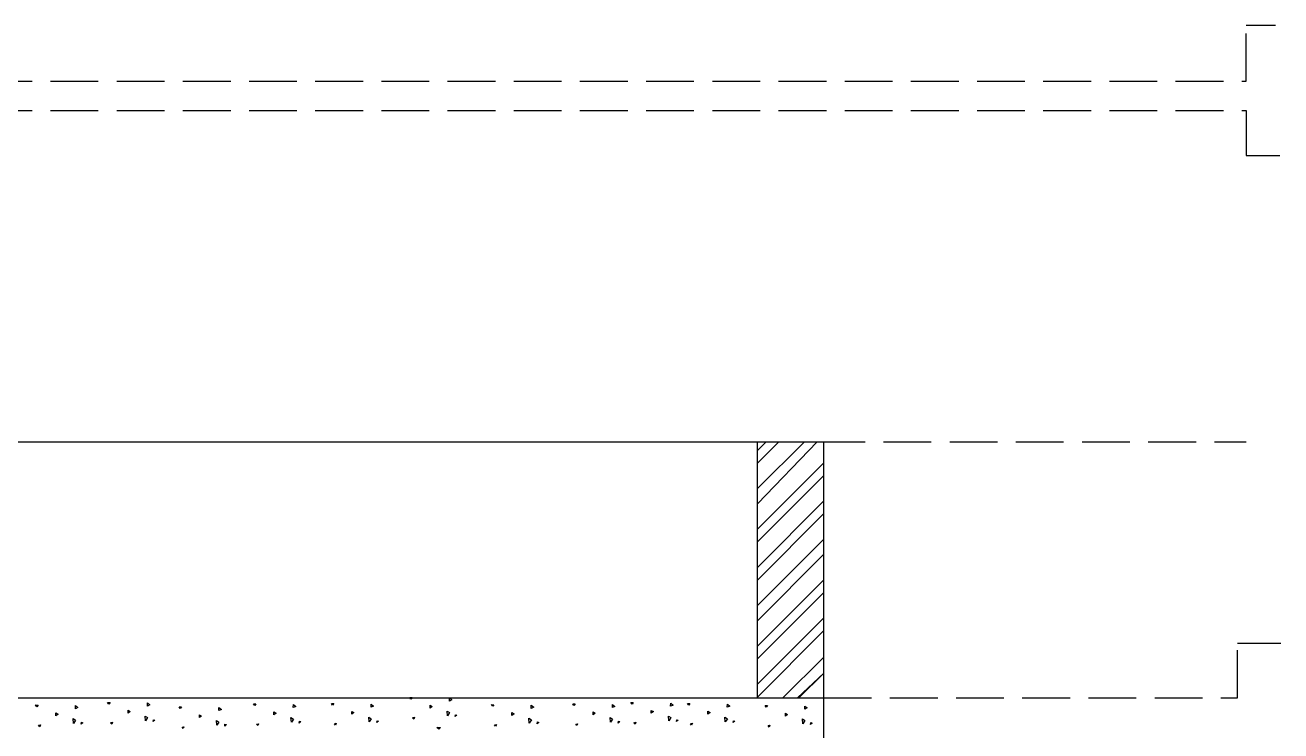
# Model space of a CAD drawing. Header units: inches. Extents: x 140261 to 278399, y 61833 to 125561.
# Drawn here: x 141483 to 141653.8, y 63553 to 63649 of the extents above; entities that cross this region are included whole.
import ezdxf

# ---------------------------------------------------------------- set-up
doc = ezdxf.new("R2010")
doc.units = ezdxf.units.IN
doc.linetypes.add('Aec_Rating_Smoke', pattern=[9, 4.5, 2, -2.5])
doc.layers.add('PDF_0', color=7, linetype='Continuous')
doc.layers.add('section annotaion', color=210, linetype='Aec_Rating_Smoke')

msp = doc.modelspace()

# ---------------------------------------------------------------- linework, layer by layer
for p, q in [((141467.58, 63592.34), (141591.6, 63592.34)), ((141582.6, 63557.5), (141582.6, 63592.34)), ((141591.6, 63390.88), (141591.6, 63592.34)), ((141591.6, 63390.88), (141591.6, 63592.34)), ((141456.25, 63557.5), (141591.6, 63557.5)), ((141494.22, 63556.9), (141494.54, 63556.89)), ((141494.38, 63556.67), (141494.22, 63556.9)), ((141494.54, 63556.89), (141494.38, 63556.67)), ((141535.29, 63557.58), (141535.61, 63557.57)), ((141535.45, 63557.35), (141535.29, 63557.58)), ((141535.61, 63557.57), (141535.45, 63557.35)), ((141540.69, 63557.07), (141540.7, 63557.5)), ((141541.03, 63557.23), (141540.69, 63557.07)), ((141540.7, 63557.5), (141541.03, 63557.23)), ((141565.38, 63556.89), (141565.7, 63556.88)), ((141565.54, 63556.66), (141565.38, 63556.89)), ((141565.7, 63556.88), (141565.54, 63556.66)), ((141484.43, 63556.55), (141484.75, 63556.54)), ((141484.59, 63556.32), (141484.43, 63556.55)), ((141484.75, 63556.54), (141484.59, 63556.32)), ((141487.19, 63555.49), (141487.48, 63555.31)), ((141487.19, 63555.08), (141487.19, 63555.49)), ((141487.48, 63555.31), (141487.19, 63555.08)), ((141489.83, 63556.47), (141490.17, 63556.2)), ((141489.83, 63556.04), (141489.83, 63556.47)), ((141490.17, 63556.2), (141489.83, 63556.04)), ((141496.99, 63555.84), (141497.28, 63555.66)), ((141496.99, 63555.43), (141496.99, 63555.84)), ((141497.28, 63555.66), (141496.99, 63555.43)), ((141499.62, 63556.39), (141499.63, 63556.82)), ((141499.96, 63556.55), (141499.62, 63556.39)), ((141499.63, 63556.82), (141499.96, 63556.55)), ((141503.94, 63556.29), (141504.26, 63556.28)), ((141504.1, 63556.06), (141503.94, 63556.29)), ((141504.26, 63556.28), (141504.1, 63556.06)), ((141506.71, 63555.23), (141507, 63555.05)), ((141506.71, 63554.83), (141506.71, 63555.23)), ((141509.34, 63555.78), (141509.35, 63556.21)), ((141509.68, 63555.94), (141509.34, 63555.78)), ((141509.35, 63556.21), (141509.68, 63555.94)), ((141514.06, 63556.7), (141514.38, 63556.69)), ((141514.22, 63556.47), (141514.06, 63556.7)), ((141514.38, 63556.69), (141514.22, 63556.47)), ((141516.83, 63555.63), (141517.12, 63555.46)), ((141516.83, 63555.23), (141516.83, 63555.63)), ((141517.12, 63555.46), (141516.83, 63555.23)), ((141519.46, 63556.19), (141519.47, 63556.61)), ((141519.81, 63556.35), (141519.46, 63556.19)), ((141519.47, 63556.61), (141519.81, 63556.35)), ((141524.65, 63556.75), (141524.96, 63556.74)), ((141524.8, 63556.52), (141524.65, 63556.75)), ((141524.96, 63556.74), (141524.8, 63556.52)), ((141527.41, 63555.68), (141527.7, 63555.51)), ((141527.41, 63555.28), (141527.41, 63555.68)), ((141527.7, 63555.51), (141527.41, 63555.28)), ((141530.04, 63556.24), (141530.05, 63556.66)), ((141530.39, 63556.4), (141530.04, 63556.24)), ((141530.05, 63556.66), (141530.39, 63556.4)), ((141538.06, 63556.52), (141538.35, 63556.34)), ((141538.06, 63556.11), (141538.06, 63556.52)), ((141538.35, 63556.34), (141538.06, 63556.11)), ((141540.38, 63555.73), (141540.71, 63555.52)), ((141540.43, 63555.08), (141540.38, 63555.73)), ((141540.71, 63555.52), (141540.43, 63555.08)), ((141541.49, 63554.98), (141541.52, 63555.23)), ((141541.72, 63555.17), (141541.49, 63554.98)), ((141541.52, 63555.23), (141541.72, 63555.17)), ((141546.43, 63556.6), (141546.75, 63556.59)), ((141546.59, 63556.37), (141546.43, 63556.6)), ((141546.75, 63556.59), (141546.59, 63556.37)), ((141549.2, 63555.54), (141549.49, 63555.36)), ((141549.2, 63555.13), (141549.2, 63555.54)), ((141549.49, 63555.36), (141549.2, 63555.13)), ((141551.83, 63556.52), (141552.17, 63556.25)), ((141551.83, 63556.09), (141551.83, 63556.52)), ((141552.17, 63556.25), (141551.83, 63556.09)), ((141557.46, 63556.7), (141557.78, 63556.69)), ((141557.62, 63556.47), (141557.46, 63556.7)), ((141557.78, 63556.69), (141557.62, 63556.47)), ((141560.23, 63555.64), (141560.52, 63555.46)), ((141560.23, 63555.23), (141560.23, 63555.64)), ((141560.52, 63555.46), (141560.23, 63555.23)), ((141562.86, 63556.19), (141562.87, 63556.62)), ((141563.2, 63556.35), (141562.86, 63556.19)), ((141562.87, 63556.62), (141563.2, 63556.35)), ((141568.15, 63555.82), (141568.44, 63555.65)), ((141568.15, 63555.42), (141568.15, 63555.82)), ((141568.44, 63555.65), (141568.15, 63555.42)), ((141570.78, 63556.38), (141570.79, 63556.8)), ((141571.12, 63556.54), (141570.78, 63556.38)), ((141570.79, 63556.8), (141571.12, 63556.54)), ((141573.08, 63556.75), (141573.4, 63556.74)), ((141573.24, 63556.52), (141573.08, 63556.75)), ((141573.4, 63556.74), (141573.24, 63556.52)), ((141575.85, 63555.69), (141576.14, 63555.51)), ((141575.85, 63555.29), (141575.85, 63555.69)), ((141576.14, 63555.51), (141575.85, 63555.29)), ((141578.48, 63556.24), (141578.49, 63556.67)), ((141578.82, 63556.4), (141578.48, 63556.24)), ((141578.49, 63556.67), (141578.82, 63556.4)), ((141583.61, 63556.5), (141583.93, 63556.49)), ((141583.77, 63556.27), (141583.61, 63556.5)), ((141583.93, 63556.49), (141583.77, 63556.27)), ((141586.38, 63555.43), (141586.67, 63555.26)), ((141586.38, 63555.03), (141586.38, 63555.43)), ((141586.67, 63555.26), (141586.38, 63555.03)), ((141589.01, 63555.99), (141589.02, 63556.41)), ((141589.36, 63556.15), (141589.01, 63555.99)), ((141589.02, 63556.41), (141589.36, 63556.15)), ((141484.83, 63553.79), (141485.08, 63553.86)), ((141484.98, 63553.6), (141484.83, 63553.79)), ((141485.08, 63553.86), (141484.98, 63553.6)), ((141489.51, 63554.7), (141489.84, 63554.49)), ((141489.56, 63554.05), (141489.51, 63554.7)), ((141489.84, 63554.49), (141489.56, 63554.05)), ((141490.63, 63553.95), (141490.66, 63554.2)), ((141490.85, 63554.14), (141490.63, 63553.95)), ((141490.66, 63554.2), (141490.85, 63554.14)), ((141494.62, 63554.14), (141494.87, 63554.21)), ((141494.77, 63553.95), (141494.62, 63554.14)), ((141494.87, 63554.21), (141494.77, 63553.95)), ((141499.31, 63555.05), (141499.64, 63554.84)), ((141499.35, 63554.4), (141499.31, 63555.05)), ((141499.64, 63554.84), (141499.35, 63554.4)), ((141500.42, 63554.3), (141500.45, 63554.55)), ((141500.65, 63554.49), (141500.42, 63554.3)), ((141500.45, 63554.55), (141500.65, 63554.49)), ((141504.34, 63553.53), (141504.59, 63553.6)), ((141504.49, 63553.34), (141504.34, 63553.53)), ((141504.59, 63553.6), (141504.49, 63553.34)), ((141507, 63555.05), (141506.71, 63554.83)), ((141509.03, 63554.45), (141509.36, 63554.23)), ((141509.07, 63553.79), (141509.03, 63554.45)), ((141509.36, 63554.23), (141509.07, 63553.79)), ((141510.14, 63553.69), (141510.17, 63553.94)), ((141510.37, 63553.88), (141510.14, 63553.69)), ((141510.17, 63553.94), (141510.37, 63553.88)), ((141514.47, 63553.94), (141514.72, 63554.01)), ((141514.62, 63553.75), (141514.47, 63553.94)), ((141514.72, 63554.01), (141514.62, 63553.75)), ((141519.15, 63554.85), (141519.48, 63554.64)), ((141519.2, 63554.2), (141519.15, 63554.85)), ((141519.48, 63554.64), (141519.2, 63554.2)), ((141520.26, 63554.1), (141520.29, 63554.35)), ((141520.49, 63554.29), (141520.26, 63554.1)), ((141520.29, 63554.35), (141520.49, 63554.29)), ((141525.05, 63553.99), (141525.3, 63554.06)), ((141525.2, 63553.8), (141525.05, 63553.99)), ((141525.3, 63554.06), (141525.2, 63553.8)), ((141529.73, 63554.9), (141530.06, 63554.69)), ((141529.78, 63554.25), (141529.73, 63554.9)), ((141530.06, 63554.69), (141529.78, 63554.25)), ((141530.84, 63554.15), (141530.87, 63554.4)), ((141531.07, 63554.34), (141530.84, 63554.15)), ((141530.87, 63554.4), (141531.07, 63554.34)), ((141535.69, 63554.82), (141535.94, 63554.89)), ((141535.85, 63554.63), (141535.69, 63554.82)), ((141535.94, 63554.89), (141535.85, 63554.63)), ((141539, 63553.47), (141539.49, 63553.49)), ((141539.24, 63553.25), (141539, 63553.47)), ((141539.49, 63553.49), (141539.24, 63553.25)), ((141546.83, 63553.84), (141547.08, 63553.91)), ((141546.98, 63553.65), (141546.83, 63553.84)), ((141547.08, 63553.91), (141546.98, 63553.65)), ((141551.51, 63554.75), (141551.85, 63554.54)), ((141551.56, 63554.1), (141551.51, 63554.75)), ((141551.85, 63554.54), (141551.56, 63554.1)), ((141552.63, 63554), (141552.66, 63554.25)), ((141552.86, 63554.19), (141552.63, 63554)), ((141552.66, 63554.25), (141552.86, 63554.19)), ((141557.87, 63553.94), (141558.12, 63554.01)), ((141558.02, 63553.75), (141557.87, 63553.94)), ((141558.12, 63554.01), (141558.02, 63553.75)), ((141562.55, 63554.85), (141562.88, 63554.64)), ((141562.6, 63554.2), (141562.55, 63554.85)), ((141562.88, 63554.64), (141562.6, 63554.2)), ((141563.66, 63554.1), (141563.69, 63554.35)), ((141563.89, 63554.29), (141563.66, 63554.1)), ((141563.69, 63554.35), (141563.89, 63554.29)), ((141565.79, 63554.13), (141566.04, 63554.2)), ((141565.94, 63553.94), (141565.79, 63554.13)), ((141566.04, 63554.2), (141565.94, 63553.94)), ((141570.47, 63555.04), (141570.8, 63554.83)), ((141570.52, 63554.39), (141570.47, 63555.04)), ((141570.8, 63554.83), (141570.52, 63554.39)), ((141571.58, 63554.29), (141571.61, 63554.54)), ((141571.81, 63554.48), (141571.58, 63554.29)), ((141571.61, 63554.54), (141571.81, 63554.48)), ((141573.48, 63553.99), (141573.73, 63554.06)), ((141573.63, 63553.8), (141573.48, 63553.99)), ((141573.73, 63554.06), (141573.63, 63553.8)), ((141578.16, 63554.91), (141578.5, 63554.69)), ((141578.21, 63554.25), (141578.16, 63554.91)), ((141578.5, 63554.69), (141578.21, 63554.25)), ((141579.28, 63554.15), (141579.31, 63554.4)), ((141579.51, 63554.34), (141579.28, 63554.15)), ((141579.31, 63554.4), (141579.51, 63554.34)), ((141584.02, 63553.74), (141584.27, 63553.81)), ((141584.17, 63553.55), (141584.02, 63553.74)), ((141584.27, 63553.81), (141584.17, 63553.55)), ((141588.7, 63554.65), (141589.03, 63554.44)), ((141588.75, 63554), (141588.7, 63554.65)), ((141589.03, 63554.44), (141588.75, 63554)), ((141589.81, 63553.9), (141589.84, 63554.15)), ((141590.04, 63554.09), (141589.81, 63553.9)), ((141589.84, 63554.15), (141590.04, 63554.09))]:
    msp.add_line(p, q)
at = {"layer": 'PDF_0', "lineweight": 25}
for points in [[(141582.6, 63591.16), (141583.78, 63592.34)], [(141582.6, 63585.97), (141588.96, 63592.34)], [(141582.6, 63589.43), (141585.51, 63592.34)], [(141582.6, 63583.9), (141590.72, 63592.34)], [(141582.6, 63580.44), (141591.58, 63589.43)], [(141582.6, 63578.72), (141591.58, 63587.7)], [(141582.6, 63575.26), (141591.58, 63584.25)], [(141582.6, 63573.53), (141591.58, 63582.52)], [(141582.6, 63570.08), (141591.58, 63579.06)], [(141582.6, 63568), (141591.58, 63576.99)], [(141582.6, 63564.55), (141591.58, 63573.53)], [(141582.6, 63562.82), (141591.58, 63571.8)], [(141582.6, 63559.36), (141591.58, 63568.35)], [(141582.6, 63557.63), (141591.58, 63566.62)], [(141586.03, 63557.5), (141591.6, 63563.06)], [(141588.03, 63557.5), (141591.6, 63560.88)], [(141588.21, 63557.5), (141591.6, 63560.88)]]:
    msp.add_lwpolyline(points, dxfattribs=at)
at = {"layer": 'section annotaion'}
for p, q in [((141649.04, 63641.34), (141649.04, 63648.96)), ((141649.04, 63648.96), (141653.03, 63648.96)), ((141477.45, 63641.34), (141649.04, 63641.34)), ((141477.45, 63637.34), (141649.04, 63637.34)), ((141649.04, 63637.34), (141649.04, 63631.23)), ((141649.04, 63631.23), (141653.61, 63631.23)), ((141590.72, 63592.34), (141649.04, 63592.34)), ((141647.87, 63557.5), (141647.87, 63564.94)), ((141647.87, 63564.94), (141653.76, 63564.94)), ((141588.03, 63557.5), (141588.21, 63557.5)), ((141591.6, 63557.5), (141647.87, 63557.5))]:
    msp.add_line(p, q, dxfattribs=at)

doc.saveas('drawing.dxf')
